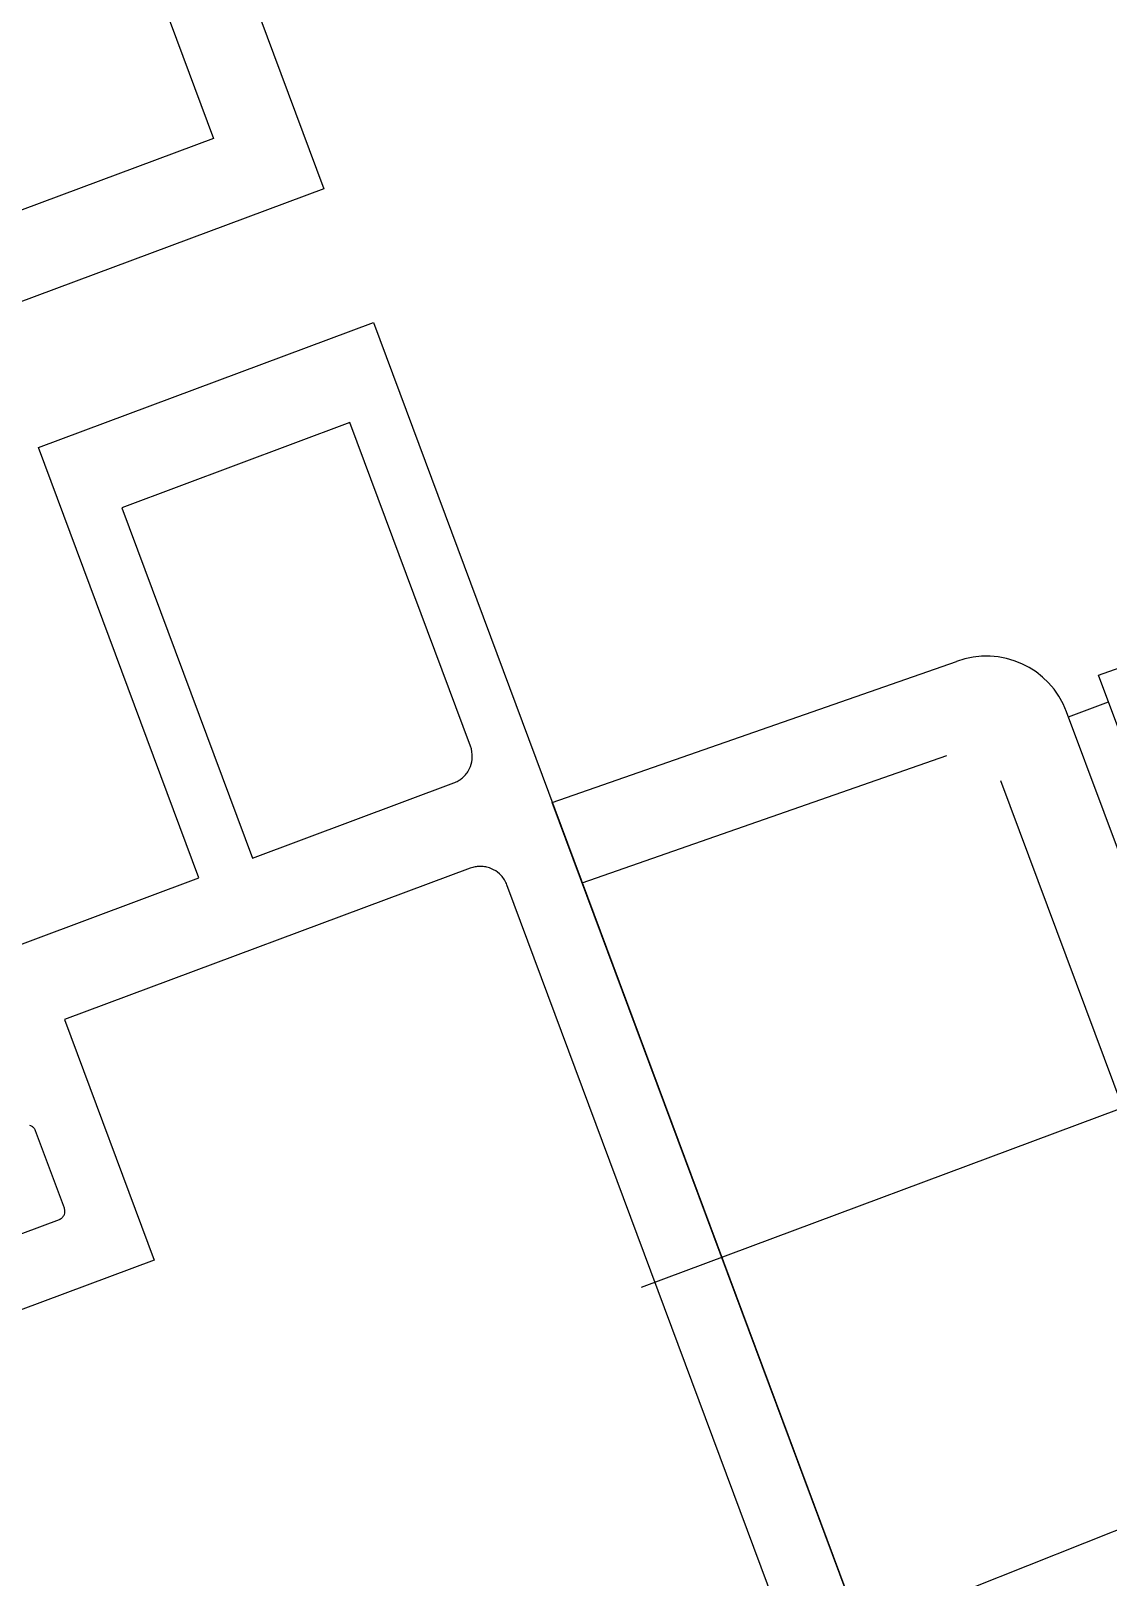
# Model space of a CAD drawing. Extents: x 12199666 to 24617114, y 1197707 to 2548648.
# Drawn here: x 12309284 to 12309321.8, y 1248092.1 to 1248146.2 of the extents above; entities that cross this region are included whole.
import ezdxf

# ---------------------------------------------------------------- set-up
doc = ezdxf.new("R2010")
doc.units = 0
doc.header["$LTSCALE"] = 10
doc.header["$MEASUREMENT"] = 0
doc.linetypes.add('TX-PLAN-T1-F11$0$BROKEN_2', pattern=[17.7, 12.5, -2.5, 0.2, -2.5])
doc.layers.add('TX-PLAN-T1-F11$0$_EDO-ALUMINIUM-SECTION', color=90, linetype='Continuous', lineweight=30)
for name, color, linetype in [('TX-PLAN-T1-F11$0$F-Alum', 4, 'Continuous'), ('TX-PLAN-T1-F11$0$F_MISC', 8, 'Continuous'), ('TX-PLAN-T1-F11$0$FITTINGS', 7, 'Continuous')]:
    doc.layers.add(name, color=color, linetype=linetype)

# ---------------------------------------------------------------- blocks, each defined once
blk = doc.blocks.new('*U182')
at = {"layer": 'TX-PLAN-T1-F11$0$FITTINGS', "color": 2, "linetype": 'TX-PLAN-T1-F11$0$BROKEN_2'}
blk.add_line((13.575607, -66.244446, -7.767326), (13.575607, 7.606323, -7.767326), dxfattribs=at)
at = {"layer": 'TX-PLAN-T1-F11$0$FITTINGS', "color": 7}
for p, q in [((-0.924378, -43.744446, -7.767326), (-0.199967, -0.865967, -7.767326)), ((28.075607, -43.744446, -7.767326), (-0.924378, -43.744446, -7.767326)), ((0.075607, -45.244446, -7.767326), (0.075607, -43.744446, -7.767326)), ((27.261413, -45.244446, -7.767326), (-0.110199, -45.244446, -7.767326)), ((-3.424378, -63.244446, -7.767326), (-3.110199, -48.244446, -7.767326)), ((25.792412, -48.244446, -7.767326), (1.358795, -48.244446, -7.767326)), ((-0.424397, -63.244446, -7.767326), (-0.140968, -49.713135, -7.767326)), ((27.575607, -63.244446, -7.767326), (27.292175, -49.713135, -7.767326)), ((30.575607, -63.244446, -7.767326), (-3.424378, -63.244446, -7.767326))]:
    blk.add_line(p, q, dxfattribs=at)
blk.add_arc((-0.109329, -48.245301, -7.767326), 3.00087, 90.016606, 179.983685, dxfattribs=at)
blk = doc.blocks.new('TX-PLAN-T1-F11$0$A$C31F16DB5')
at = {"layer": 'TX-PLAN-T1-F11$0$F-Alum'}
for p, q in [((-250.409, 503.857), (-190.712, 400.525)), ((-190.712, 400.525), (-206.216, 391.568)), ((-195.829, 388.33), (-189.276, 376.987))]:
    blk.add_line(p, q, dxfattribs=at)
blk.add_lwpolyline([(-247.409, 492.667), (-194.81, 401.622), (-210.315, 392.665)], dxfattribs=at)
at = {"layer": 'TX-PLAN-T1-F11$0$F-Alum', "flags": 128}
blk.add_lwpolyline([(-191.008, 375.986), (-199.062, 389.927), (-188.211, 396.196), (-160.897, 348.919)], dxfattribs=at)
blk.add_lwpolyline([(-182.754, 380.754, 0.00001), (-182.754, 380.754, 0.022806), (-182.678, 380.804, 0.021818), (-182.609, 380.857, 0.034754), (-182.509, 380.954, 0.036571), (-182.42, 381.07, 0.043988), (-182.336, 381.224, 0.052185), (-182.274, 381.423, 0.082496), (-182.263, 381.75, 0.098696), (-182.389, 382.121), (-188.442, 392.598), (-195.829, 388.33)], format="xyb", dxfattribs=at)
at = {"layer": 'TX-PLAN-T1-F11$0$F-Alum', "elevation": 0, "flags": 128}
for points in [[(-189.276, 376.987), (-182.754, 380.754)], [(-199.991, 370.796), (-191.008, 375.986)]]:
    blk.add_lwpolyline(points, dxfattribs=at)
for points in [[(-164.813, 350.699), (-180.32, 377.541), (-180.32, 377.541, 0.098699), (-180.578, 377.835, 0.082496), (-180.868, 377.989, 0.052185), (-181.071, 378.034, 0.043988), (-181.246, 378.039, 0.036571), (-181.391, 378.019, 0.034751), (-181.525, 377.982, 0.021821), (-181.606, 377.949, 0.022803), (-181.687, 377.907), (-194.828, 370.314), (-190.326, 362.521), (-209.141, 351.652, 0.000002), (-209.141, 351.652, 0.022804), (-209.218, 351.602, 0.021821), (-209.287, 351.549, 0.034751), (-209.386, 351.452, 0.036571), (-209.475, 351.336, 0.043988), (-209.559, 351.182, 0.052185), (-209.621, 350.983, 0.082499), (-209.632, 350.656, 0.098695), (-209.507, 350.285), (-198.501, 331.236, 0.000003)], [(-204.999, 356.932), (-193.84, 363.378), (-193.84, 363.378, 0.022806), (-193.817, 363.393, 0.021818), (-193.797, 363.409, 0.034754), (-193.767, 363.438, 0.036571), (-193.74, 363.473, 0.043988), (-193.715, 363.519, 0.052185), (-193.696, 363.579, 0.082496), (-193.693, 363.677, 0.098696), (-193.731, 363.788), (-195.181, 366.299, 0.000003), (-195.181, 366.299, 0.098699), (-195.259, 366.387, 0.082496), (-195.345, 366.434, 0.052185), (-195.406, 366.447, 0.043988)]]:
    blk.add_lwpolyline(points, format="xyb", dxfattribs=at)
at = {"layer": 'TX-PLAN-T1-F11$0$F_MISC', "rotation": 300.0159517513385}
blk.add_blockref('*U182', (-122.757, 409.327, 7.767), dxfattribs=at)
blk = doc.blocks.new('TX-PLAN-T1-F11$0$TY001')
blk.add_blockref('TX-PLAN-T1-F11$0$A$C31F16DB5', (310.409, -247.887))
blk = doc.blocks.new('TX-PLAN-T1-F11$0$A$C21521A5F')
at = {"rotation": 90}
blk.add_blockref('TX-PLAN-T1-F11$0$TY001', (388.717, 12260.22, 0), dxfattribs=at)
blk = doc.blocks.new('TX-PLAN-T1-F11$0$标准层幕墙0118')
at = {"color": 3, "rotation": 270}
blk.add_blockref('TX-PLAN-T1-F11$0$A$C21521A5F', (4239.78, -661.283, 0), dxfattribs=at)
blk = doc.blocks.new('TX-PLAN-T1-F11')
at = {"layer": 'TX-PLAN-T1-F11$0$_EDO-ALUMINIUM-SECTION', "rotation": 350.4236156863823}
blk.add_blockref('TX-PLAN-T1-F11$0$标准层幕墙0118', (12293055.45, 1251790.443), dxfattribs=at)

msp = doc.modelspace()

# ---------------------------------------------------------------- block references
msp.add_blockref('TX-PLAN-T1-F11', (0, 0))

doc.saveas('drawing.dxf')
